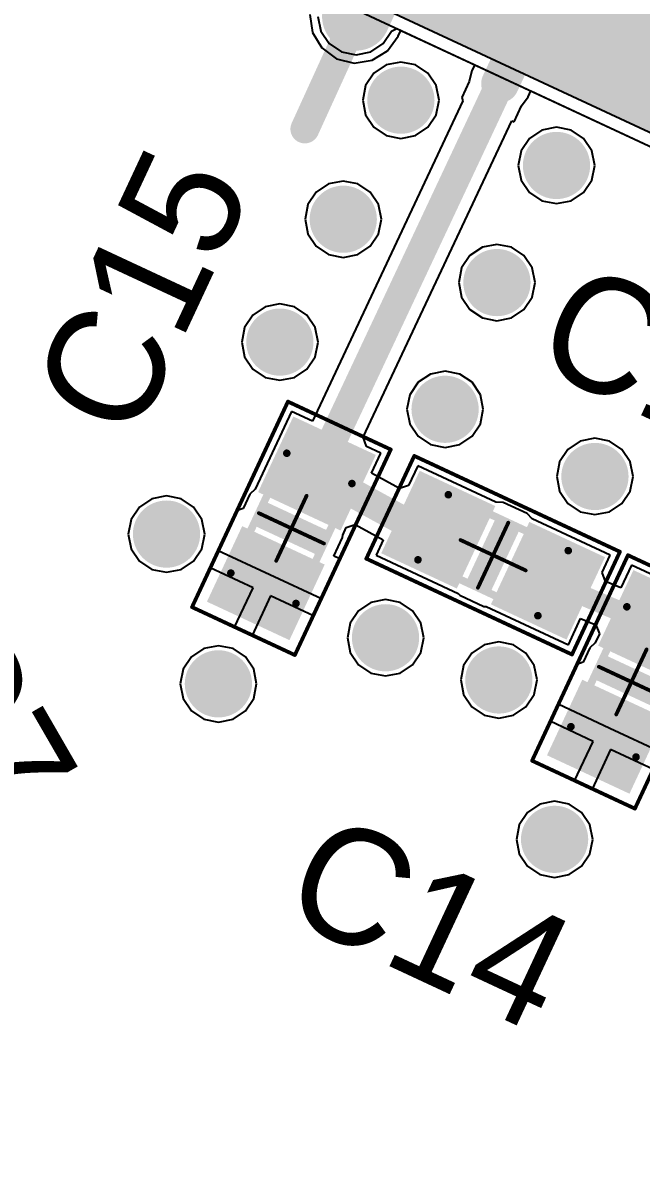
# Model space of a CAD drawing. Header units: millimetres. Extents: x 1.42 to 4.09, y 1.63 to 4.12.
# Drawn here: x 2.767 to 3.089, y 3.204 to 3.802 of the extents above; entities that cross this region are included whole.
import ezdxf

# ---------------------------------------------------------------- set-up
doc = ezdxf.new("R2010")
doc.units = ezdxf.units.MM
doc.header["$MEASUREMENT"] = 0
for name, color, linetype in [('BottomLayer', 5, 'Continuous'), ('BottomSolder', 6, 'Continuous'), ('KeepOutLayer', 6, 'Continuous'), ('Mechanical1', 6, 'Continuous'), ('Mechanical13', 56, 'Continuous'), ('Mechanical15', 56, 'Continuous'), ('Mechanical3', 76, 'Continuous'), ('MidLayer1', 16, 'Continuous'), ('MidLayer2', 76, 'Continuous'), ('MultiLayer', 9, 'Continuous'), ('TopLayer', 1, 'Continuous'), ('TopOverlay', 2, 'Continuous'), ('TopPaste', 8, 'Continuous'), ('TopSolder', 216, 'Continuous'), ('ViaHoleLayer', 16, 'Continuous')]:
    doc.layers.add(name, color=color, linetype=linetype)

# ---------------------------------------------------------------- blocks, each defined once
blk = doc.blocks.new('CAPC0603_1608_100_N_3')
at = {"layer": 'Mechanical13', "const_width": 0.00394}
for points in [[(0.03445, 0.0187), (-0.03445, 0.0187)], [(-0.03445, -0.0187), (-0.03445, 0.0187)], [(0.03445, -0.0187), (0.03445, 0.0187)], [(0.03445, -0.0187), (-0.03445, -0.0187)]]:
    blk.add_lwpolyline(points, dxfattribs=at)
at = {"layer": 'Mechanical13', "const_width": 0.00197}
for points in [[(-0.03543, 0.0187, 1), (-0.03346, 0.0187, 1)], [(-0.03543, 0.0187, 1), (-0.03346, 0.0187, 1)], [(0.03346, 0.0187, 1), (0.03543, 0.0187, 1)], [(0.03346, 0.0187, 1), (0.03543, 0.0187, 1)], [(-0.03543, -0.0187, 1), (-0.03346, -0.0187, 1)], [(-0.03543, -0.0187, 1), (-0.03346, -0.0187, 1)], [(0.03346, -0.0187, 1), (0.03543, -0.0187, 1)], [(0.03346, -0.0187, 1), (0.03543, -0.0187, 1)]]:
    blk.add_lwpolyline(points, format="xyb", close=True, dxfattribs=at)
at = {"layer": 'Mechanical15', "const_width": 0.00197}
for points in [[(0.05906, 0.02953), (-0.05906, 0.02953)], [(-0.05906, -0.02953), (-0.05906, 0.02953)], [(0.05906, -0.02953), (0.05906, 0.02953)], [(0, -0.0187), (0, 0.0187)], [(0.0187, 0), (-0.0187, 0)], [(0.05906, -0.02953), (-0.05906, -0.02953)]]:
    blk.add_lwpolyline(points, dxfattribs=at)
at = {"layer": 'Mechanical15', "const_width": 0.000984}
for points in [[(-0.05955, 0.02953, 1), (-0.05856, 0.02953, 1)], [(-0.05955, 0.02953, 1), (-0.05856, 0.02953, 1)], [(0.05856, 0.02953, 1), (0.05955, 0.02953, 1)], [(0.05856, 0.02953, 1), (0.05955, 0.02953, 1)], [(-0.00049, 0.0187, 1), (0.00049, 0.0187, 1)], [(-0.01919, 0, 1), (-0.01821, 0, 1)], [(0.01821, 0, 1), (0.01919, 0, 1)], [(-0.00049, -0.0187, 1), (0.00049, -0.0187, 1)], [(-0.05955, -0.02953, 1), (-0.05856, -0.02953, 1)], [(-0.05955, -0.02953, 1), (-0.05856, -0.02953, 1)], [(0.05856, -0.02953, 1), (0.05955, -0.02953, 1)], [(0.05856, -0.02953, 1), (0.05955, -0.02953, 1)]]:
    blk.add_lwpolyline(points, format="xyb", close=True, dxfattribs=at)
at = {"layer": 'TopLayer'}
for points in [[(-0.01378, -0.01969), (-0.01378, 0.01969), (-0.04921, -0.01969), (-0.04921, 0.01969)], [(-0.00689, -0.02067), (0.00689, -0.02067), (-0.00689, 0.01969), (0.00689, 0.01969)], [(0.04921, -0.01969), (0.04921, 0.01969), (0.01378, -0.01969), (0.01378, 0.01969)]]:
    blk.add_solid(points, dxfattribs=at)
at = {"layer": 'TopPaste'}
for points in [[(-0.01378, -0.01969), (-0.01378, 0.01969), (-0.04921, -0.01969), (-0.04921, 0.01969)], [(0.04921, -0.01969), (0.04921, 0.01969), (0.01378, -0.01969), (0.01378, 0.01969)]]:
    blk.add_solid(points, dxfattribs=at)
at = {"layer": 'TopSolder'}
for points in [[(-0.00978, -0.02369), (-0.00978, 0.02369), (-0.05321, -0.02369), (-0.05321, 0.02369)], [(0.05321, -0.02369), (0.05321, 0.02369), (0.00978, -0.02369), (0.00978, 0.02369)]]:
    blk.add_solid(points, dxfattribs=at)
blk = doc.blocks.new('CAPC0603_1608_100_N_4')
at = {"layer": 'Mechanical13', "const_width": 0.00394}
for points in [[(-0.03445, -0.0187), (-0.03445, 0.0187)], [(0.03445, 0.0187), (-0.03445, 0.0187)], [(0.03445, -0.0187), (0.03445, 0.0187)], [(0.03445, -0.0187), (-0.03445, -0.0187)]]:
    blk.add_lwpolyline(points, dxfattribs=at)
at = {"layer": 'Mechanical13', "const_width": 0.00197}
for points in [[(-0.03543, 0.0187, 1), (-0.03346, 0.0187, 1)], [(-0.03543, 0.0187, 1), (-0.03346, 0.0187, 1)], [(0.03346, 0.0187, 1), (0.03543, 0.0187, 1)], [(0.03346, 0.0187, 1), (0.03543, 0.0187, 1)], [(-0.03543, -0.0187, 1), (-0.03346, -0.0187, 1)], [(-0.03543, -0.0187, 1), (-0.03346, -0.0187, 1)], [(0.03346, -0.0187, 1), (0.03543, -0.0187, 1)], [(0.03346, -0.0187, 1), (0.03543, -0.0187, 1)]]:
    blk.add_lwpolyline(points, format="xyb", close=True, dxfattribs=at)
at = {"layer": 'Mechanical15', "const_width": 0.00197}
for points in [[(-0.05906, -0.02953), (-0.05906, 0.02953)], [(0.05906, 0.02953), (-0.05906, 0.02953)], [(0.05906, -0.02953), (0.05906, 0.02953)], [(0, -0.0187), (0, 0.0187)], [(0.0187, 0), (-0.0187, 0)], [(0.05906, -0.02953), (-0.05906, -0.02953)]]:
    blk.add_lwpolyline(points, dxfattribs=at)
at = {"layer": 'Mechanical15', "const_width": 0.000984}
for points in [[(-0.05955, 0.02953, 1), (-0.05856, 0.02953, 1)], [(-0.05955, 0.02953, 1), (-0.05856, 0.02953, 1)], [(0.05856, 0.02953, 1), (0.05955, 0.02953, 1)], [(0.05856, 0.02953, 1), (0.05955, 0.02953, 1)], [(-0.00049, 0.0187, 1), (0.00049, 0.0187, 1)], [(-0.01919, 0, 1), (-0.01821, 0, 1)], [(0.01821, 0, 1), (0.01919, 0, 1)], [(-0.00049, -0.0187, 1), (0.00049, -0.0187, 1)], [(-0.05955, -0.02953, 1), (-0.05856, -0.02953, 1)], [(-0.05955, -0.02953, 1), (-0.05856, -0.02953, 1)], [(0.05856, -0.02953, 1), (0.05955, -0.02953, 1)], [(0.05856, -0.02953, 1), (0.05955, -0.02953, 1)]]:
    blk.add_lwpolyline(points, format="xyb", close=True, dxfattribs=at)
at = {"layer": 'TopLayer'}
for points in [[(-0.01378, -0.01969), (-0.01378, 0.01969), (-0.04921, -0.01969), (-0.04921, 0.01969)], [(-0.00689, -0.02067), (0.00689, -0.02067), (-0.00689, 0.01969), (0.00689, 0.01969)], [(0.04921, -0.01969), (0.04921, 0.01969), (0.01378, -0.01969), (0.01378, 0.01969)]]:
    blk.add_solid(points, dxfattribs=at)
at = {"layer": 'TopPaste'}
for points in [[(-0.01378, -0.01969), (-0.01378, 0.01969), (-0.04921, -0.01969), (-0.04921, 0.01969)], [(0.04921, -0.01969), (0.04921, 0.01969), (0.01378, -0.01969), (0.01378, 0.01969)]]:
    blk.add_solid(points, dxfattribs=at)
at = {"layer": 'TopSolder'}
for points in [[(-0.00978, -0.02369), (-0.00978, 0.02369), (-0.05321, -0.02369), (-0.05321, 0.02369)], [(0.05321, -0.02369), (0.05321, 0.02369), (0.00978, -0.02369), (0.00978, 0.02369)]]:
    blk.add_solid(points, dxfattribs=at)
blk = doc.blocks.new('CAPC0603_1608_100_N_5')
at = {"layer": 'Mechanical13', "const_width": 0.00394}
for points in [[(0.03445, 0.0187), (-0.03445, 0.0187)], [(-0.03445, 0.0187), (-0.03445, -0.0187)], [(0.03445, 0.0187), (0.03445, -0.0187)], [(0.03445, -0.0187), (-0.03445, -0.0187)]]:
    blk.add_lwpolyline(points, dxfattribs=at)
at = {"layer": 'Mechanical13', "const_width": 0.00197}
for points in [[(-0.03543, 0.0187, 1), (-0.03346, 0.0187, 1)], [(-0.03543, 0.0187, 1), (-0.03346, 0.0187, 1)], [(0.03346, 0.0187, 1), (0.03543, 0.0187, 1)], [(0.03346, 0.0187, 1), (0.03543, 0.0187, 1)], [(-0.03543, -0.0187, 1), (-0.03346, -0.0187, 1)], [(-0.03543, -0.0187, 1), (-0.03346, -0.0187, 1)], [(0.03346, -0.0187, 1), (0.03543, -0.0187, 1)], [(0.03346, -0.0187, 1), (0.03543, -0.0187, 1)]]:
    blk.add_lwpolyline(points, format="xyb", close=True, dxfattribs=at)
at = {"layer": 'Mechanical15', "const_width": 0.00197}
for points in [[(0.05906, 0.02953), (-0.05906, 0.02953)], [(-0.05906, 0.02953), (-0.05906, -0.02953)], [(0.05906, 0.02953), (0.05906, -0.02953)], [(0, 0.0187), (0, -0.0187)], [(0.0187, 0), (-0.0187, 0)], [(0.05906, -0.02953), (-0.05906, -0.02953)]]:
    blk.add_lwpolyline(points, dxfattribs=at)
at = {"layer": 'Mechanical15', "const_width": 0.000984}
for points in [[(-0.05955, 0.02953, 1), (-0.05856, 0.02953, 1)], [(-0.05955, 0.02953, 1), (-0.05856, 0.02953, 1)], [(0.05856, 0.02953, 1), (0.05955, 0.02953, 1)], [(0.05856, 0.02953, 1), (0.05955, 0.02953, 1)], [(-0.00049, 0.0187, 1), (0.00049, 0.0187, 1)], [(-0.01919, 0, 1), (-0.01821, 0, 1)], [(0.01821, 0, 1), (0.01919, 0, 1)], [(-0.00049, -0.0187, 1), (0.00049, -0.0187, 1)], [(-0.05955, -0.02953, 1), (-0.05856, -0.02953, 1)], [(-0.05955, -0.02953, 1), (-0.05856, -0.02953, 1)], [(0.05856, -0.02953, 1), (0.05955, -0.02953, 1)], [(0.05856, -0.02953, 1), (0.05955, -0.02953, 1)]]:
    blk.add_lwpolyline(points, format="xyb", close=True, dxfattribs=at)
at = {"layer": 'TopLayer'}
for points in [[(-0.01378, -0.01969), (-0.01378, 0.01969), (-0.04921, -0.01969), (-0.04921, 0.01969)], [(-0.00689, -0.02067), (0.00689, -0.02067), (-0.00689, 0.01969), (0.00689, 0.01969)], [(0.04921, -0.01969), (0.04921, 0.01969), (0.01378, -0.01969), (0.01378, 0.01969)]]:
    blk.add_solid(points, dxfattribs=at)
at = {"layer": 'TopPaste'}
for points in [[(-0.01378, -0.01969), (-0.01378, 0.01969), (-0.04921, -0.01969), (-0.04921, 0.01969)], [(0.04921, -0.01969), (0.04921, 0.01969), (0.01378, -0.01969), (0.01378, 0.01969)]]:
    blk.add_solid(points, dxfattribs=at)
at = {"layer": 'TopSolder'}
for points in [[(-0.00978, -0.02369), (-0.00978, 0.02369), (-0.05321, -0.02369), (-0.05321, 0.02369)], [(0.05321, -0.02369), (0.05321, 0.02369), (0.00978, -0.02369), (0.00978, 0.02369)]]:
    blk.add_solid(points, dxfattribs=at)
blk = doc.blocks.new('ANT_2_4GHZ_FR408_4L_TIFA_9')
at = {"layer": 'KeepOutLayer'}
blk.add_solid([(-0.0374, 0.00984), (0.56102, 0.00984), (-0.0374, 0.21457), (0.56102, 0.21457)], dxfattribs=at)
at = {"layer": 'TopLayer'}
for points, const_width in [([(0, 0.02264), (0, 0.18307)], 0.03543), ([(0, 0.19291), (0.08268, 0.19291)], 0.01969), ([(0.08268, 0.19291), (0.16929, 0.19291)], 0.01969), ([(0.08268, 0), (0.08268, 0.19291)], 0.01969), ([(0.16929, 0.08898), (0.16929, 0.19291)], 0.01969), ([(0.26772, 0.19291), (0.35433, 0.19291)], 0.01969), ([(0.26772, 0.08898), (0.26772, 0.19291)], 0.01969), ([(0.35433, 0.08898), (0.35433, 0.19291)], 0.01969), ([(0.45276, 0.19291), (0.53937, 0.19291)], 0.01969), ([(0.45276, 0.08898), (0.45276, 0.19291)], 0.01969), ([(0.53937, 0.02795), (0.53937, 0.19291)], 0.01969), ([(0.16929, 0.08898), (0.26772, 0.08898)], 0.01969), ([(0.35433, 0.08898), (0.45276, 0.08898)], 0.01969), ([(0, 0), (0, 0.02264)], 0.03543)]:
    blk.add_lwpolyline(points, dxfattribs=dict(at, const_width=const_width))
for points, const_width in [([(-0.00886, 0.18307, 1), (0.00886, 0.18307, 1)], 0.01772), ([(-0.00492, 0.19291, 1), (0.00492, 0.19291, 1)], 0.00984), ([(0.07776, 0.19291, 1), (0.0876, 0.19291, 1)], 0.00984), ([(0.07776, 0.19291, 1), (0.0876, 0.19291, 1)], 0.00984), ([(0.07776, 0.19291, 1), (0.0876, 0.19291, 1)], 0.00984), ([(0.16437, 0.19291, 1), (0.17421, 0.19291, 1)], 0.00984), ([(0.16437, 0.19291, 1), (0.17421, 0.19291, 1)], 0.00984), ([(0.2628, 0.19291, 1), (0.27264, 0.19291, 1)], 0.00984), ([(0.2628, 0.19291, 1), (0.27264, 0.19291, 1)], 0.00984), ([(0.34941, 0.19291, 1), (0.35925, 0.19291, 1)], 0.00984), ([(0.34941, 0.19291, 1), (0.35925, 0.19291, 1)], 0.00984), ([(0.44783, 0.19291, 1), (0.45768, 0.19291, 1)], 0.00984), ([(0.44783, 0.19291, 1), (0.45768, 0.19291, 1)], 0.00984), ([(0.53445, 0.19291, 1), (0.54429, 0.19291, 1)], 0.00984), ([(0.53445, 0.19291, 1), (0.54429, 0.19291, 1)], 0.00984), ([(0.16437, 0.08898, 1), (0.17421, 0.08898, 1)], 0.00984), ([(0.16437, 0.08898, 1), (0.17421, 0.08898, 1)], 0.00984), ([(0.2628, 0.08898, 1), (0.27264, 0.08898, 1)], 0.00984), ([(0.2628, 0.08898, 1), (0.27264, 0.08898, 1)], 0.00984), ([(0.34941, 0.08898, 1), (0.35925, 0.08898, 1)], 0.00984), ([(0.34941, 0.08898, 1), (0.35925, 0.08898, 1)], 0.00984), ([(0.44783, 0.08898, 1), (0.45768, 0.08898, 1)], 0.00984), ([(0.44783, 0.08898, 1), (0.45768, 0.08898, 1)], 0.00984), ([(-0.00886, 0.02264, 1), (0.00886, 0.02264, 1)], 0.01772), ([(-0.00886, 0.02264, 1), (0.00886, 0.02264, 1)], 0.01772), ([(0.53445, 0.02795, 1), (0.54429, 0.02795, 1)], 0.00984), ([(-0.00886, 0, 1), (0.00886, 0, 1)], 0.01772), ([(0.07776, 0, 1), (0.0876, 0, 1)], 0.00984)]:
    blk.add_lwpolyline(points, format="xyb", close=True, dxfattribs=dict(at, const_width=const_width))
for points in [[(-0.005, 0.01764), (0.005, 0.01764), (-0.005, 0.02764), (0.005, 0.02764)], [(0.07768, -0.005), (0.08768, -0.005), (0.07768, 0.005), (0.08768, 0.005)]]:
    blk.add_solid(points, dxfattribs=at)
at = {"layer": 'TopPaste'}
for points in [[(-0.005, 0.01764), (0.005, 0.01764), (-0.005, 0.02764), (0.005, 0.02764)], [(0.07768, -0.005), (0.08768, -0.005), (0.07768, 0.005), (0.08768, 0.005)]]:
    blk.add_solid(points, dxfattribs=at)

msp = doc.modelspace()

# ---------------------------------------------------------------- linework, layer by layer
at = {"layer": 'BottomLayer'}
for p, q in [((3.45331, 3.57736), (2.91095, 3.83026)), ((2.90821, 3.82438), (3.45057, 3.57147))]:
    msp.add_line(p, q, dxfattribs=at)
at = {"layer": 'BottomLayer', "const_width": 0.0135}
for points in [[(2.95725, 3.762, 1), (2.97075, 3.762, 1)], [(3.03825, 3.728, 1), (3.05175, 3.728, 1)], [(2.92725, 3.7, 1), (2.94075, 3.7, 1)], [(3.00725, 3.667, 1), (3.02075, 3.667, 1)], [(2.89425, 3.636, 1), (2.90775, 3.636, 1)], [(2.98025, 3.601, 1), (2.99375, 3.601, 1)], [(3.05825, 3.566, 1), (3.07175, 3.566, 1)], [(2.83525, 3.536, 1), (2.84875, 3.536, 1)], [(2.94925, 3.482, 1), (2.96275, 3.482, 1)], [(2.86225, 3.458, 1), (2.87575, 3.458, 1)], [(3.00825, 3.46, 1), (3.02175, 3.46, 1)], [(3.03725, 3.377, 1), (3.05075, 3.377, 1)]]:
    msp.add_lwpolyline(points, format="xyb", close=True, dxfattribs=at)
at = {"layer": 'BottomSolder', "const_width": 0.0175}
for points in [[(2.95525, 3.762, 1), (2.97275, 3.762, 1)], [(3.03625, 3.728, 1), (3.05375, 3.728, 1)], [(2.92525, 3.7, 1), (2.94275, 3.7, 1)], [(3.00525, 3.667, 1), (3.02275, 3.667, 1)], [(2.89225, 3.636, 1), (2.90975, 3.636, 1)], [(2.97825, 3.601, 1), (2.99575, 3.601, 1)], [(3.05625, 3.566, 1), (3.07375, 3.566, 1)], [(2.83325, 3.536, 1), (2.85075, 3.536, 1)], [(2.94725, 3.482, 1), (2.96475, 3.482, 1)], [(2.86025, 3.458, 1), (2.87775, 3.458, 1)], [(3.00625, 3.46, 1), (3.02375, 3.46, 1)], [(3.03525, 3.377, 1), (3.05275, 3.377, 1)]]:
    msp.add_lwpolyline(points, format="xyb", close=True, dxfattribs=at)
at = {"layer": 'Mechanical1', "const_width": 0.01}
msp.add_lwpolyline([(2.88993, 4.08344, -0.35351), (3.98344, 2.98993)], format="xyb", dxfattribs=at)
at = {"layer": 'Mechanical3', "const_width": 0.01}
msp.add_lwpolyline([(2.88296, 4.0178, -0.35351), (3.9178, 2.98296)], format="xyb", dxfattribs=at)
at = {"layer": 'Mechanical3', "const_width": 0.03937}
msp.add_lwpolyline([(3.75606, 2.86, 1), (1.76394, 2.86, 1)], format="xyb", close=True, dxfattribs=at)
at = {"layer": 'MidLayer1'}
for p, q in [((3.45331, 3.57736), (2.91095, 3.83026)), ((2.90821, 3.82438), (3.45057, 3.57147))]:
    msp.add_line(p, q, dxfattribs=at)
at = {"layer": 'MidLayer1', "const_width": 0.0135}
for points in [[(2.95725, 3.762, 1), (2.97075, 3.762, 1)], [(3.03825, 3.728, 1), (3.05175, 3.728, 1)], [(2.92725, 3.7, 1), (2.94075, 3.7, 1)], [(3.00725, 3.667, 1), (3.02075, 3.667, 1)], [(2.89425, 3.636, 1), (2.90775, 3.636, 1)], [(2.98025, 3.601, 1), (2.99375, 3.601, 1)], [(3.05825, 3.566, 1), (3.07175, 3.566, 1)], [(2.83525, 3.536, 1), (2.84875, 3.536, 1)], [(2.94925, 3.482, 1), (2.96275, 3.482, 1)], [(2.86225, 3.458, 1), (2.87575, 3.458, 1)], [(3.00825, 3.46, 1), (3.02175, 3.46, 1)], [(3.03725, 3.377, 1), (3.05075, 3.377, 1)]]:
    msp.add_lwpolyline(points, format="xyb", close=True, dxfattribs=at)
at = {"layer": 'MidLayer2'}
for p, q in [((3.45331, 3.57736), (2.91095, 3.83026)), ((2.92081, 3.80554), (2.92232, 3.79793)), ((2.92232, 3.79793), (2.92663, 3.79148)), ((2.95475, 3.79148), (2.95906, 3.79793)), ((2.95906, 3.79793), (2.96187, 3.79935)), ((2.96187, 3.79935), (3.45057, 3.57147)), ((2.92663, 3.79148), (2.93308, 3.78717)), ((2.9483, 3.78717), (2.95475, 3.79148)), ((2.93308, 3.78717), (2.94069, 3.78565)), ((2.94069, 3.78565), (2.9483, 3.78717)), ((2.95639, 3.78037), (2.94994, 3.77606)), ((2.964, 3.78188), (2.95639, 3.78037)), ((2.97161, 3.78037), (2.964, 3.78188)), ((2.97806, 3.77606), (2.97161, 3.78037)), ((2.94994, 3.77606), (2.94563, 3.76961)), ((2.98237, 3.76961), (2.97806, 3.77606)), ((2.94563, 3.76961), (2.94412, 3.762)), ((2.98388, 3.762), (2.98237, 3.76961)), ((2.94412, 3.762), (2.94563, 3.75439)), ((2.98237, 3.75439), (2.98388, 3.762)), ((2.94563, 3.75439), (2.94994, 3.74794)), ((2.97806, 3.74794), (2.98237, 3.75439)), ((2.94994, 3.74794), (2.95639, 3.74363)), ((2.95639, 3.74363), (2.964, 3.74212)), ((2.964, 3.74212), (2.97161, 3.74363)), ((2.97161, 3.74363), (2.97806, 3.74794)), ((3.03739, 3.74637), (3.03094, 3.74206)), ((3.045, 3.74788), (3.03739, 3.74637)), ((3.05261, 3.74637), (3.045, 3.74788)), ((3.05906, 3.74206), (3.05261, 3.74637)), ((3.03094, 3.74206), (3.02663, 3.73561)), ((3.06337, 3.73561), (3.05906, 3.74206)), ((3.02663, 3.73561), (3.02512, 3.728)), ((3.06488, 3.728), (3.06337, 3.73561)), ((3.02512, 3.728), (3.02663, 3.72039)), ((3.06337, 3.72039), (3.06488, 3.728)), ((2.934, 3.71988), (2.92639, 3.71837)), ((2.94161, 3.71837), (2.934, 3.71988)), ((3.02663, 3.72039), (3.03094, 3.71394)), ((3.05906, 3.71394), (3.06337, 3.72039)), ((2.91994, 3.71406), (2.91563, 3.70761)), ((2.92639, 3.71837), (2.91994, 3.71406)), ((2.94806, 3.71406), (2.94161, 3.71837)), ((2.95237, 3.70761), (2.94806, 3.71406)), ((3.03094, 3.71394), (3.03739, 3.70963)), ((3.05261, 3.70963), (3.05906, 3.71394)), ((3.03739, 3.70963), (3.045, 3.70812)), ((3.045, 3.70812), (3.05261, 3.70963)), ((2.91563, 3.70761), (2.91412, 3.7)), ((2.95388, 3.7), (2.95237, 3.70761)), ((2.91412, 3.7), (2.91563, 3.69239)), ((2.95237, 3.69239), (2.95388, 3.7)), ((2.91563, 3.69239), (2.91994, 3.68594)), ((2.94806, 3.68594), (2.95237, 3.69239)), ((2.91994, 3.68594), (2.92639, 3.68163)), ((2.94161, 3.68163), (2.94806, 3.68594)), ((3.00639, 3.68537), (2.99994, 3.68106)), ((3.014, 3.68688), (3.00639, 3.68537)), ((3.02161, 3.68537), (3.014, 3.68688)), ((3.02806, 3.68106), (3.02161, 3.68537)), ((2.92639, 3.68163), (2.934, 3.68012)), ((2.934, 3.68012), (2.94161, 3.68163)), ((2.99994, 3.68106), (2.99563, 3.67461)), ((3.03237, 3.67461), (3.02806, 3.68106)), ((2.99563, 3.67461), (2.99412, 3.667)), ((3.03388, 3.667), (3.03237, 3.67461)), ((2.99412, 3.667), (2.99563, 3.65939)), ((3.03237, 3.65939), (3.03388, 3.667)), ((2.89339, 3.65437), (2.88694, 3.65006)), ((2.901, 3.65588), (2.89339, 3.65437)), ((2.90861, 3.65437), (2.901, 3.65588)), ((2.91506, 3.65006), (2.90861, 3.65437)), ((2.99563, 3.65939), (2.99994, 3.65294)), ((3.02806, 3.65294), (3.03237, 3.65939)), ((2.88694, 3.65006), (2.88263, 3.64361)), ((2.91937, 3.64361), (2.91506, 3.65006)), ((2.99994, 3.65294), (3.00639, 3.64863)), ((3.00639, 3.64863), (3.014, 3.64712)), ((3.014, 3.64712), (3.02161, 3.64863)), ((3.02161, 3.64863), (3.02806, 3.65294)), ((2.88263, 3.64361), (2.88112, 3.636)), ((2.92088, 3.636), (2.91937, 3.64361)), ((2.88112, 3.636), (2.88263, 3.62839)), ((2.91937, 3.62839), (2.92088, 3.636)), ((2.88263, 3.62839), (2.88694, 3.62194)), ((2.91506, 3.62194), (2.91937, 3.62839)), ((2.88694, 3.62194), (2.89339, 3.61763)), ((2.90861, 3.61763), (2.91506, 3.62194)), ((2.97939, 3.61937), (2.97294, 3.61506)), ((2.987, 3.62088), (2.97939, 3.61937)), ((2.99461, 3.61937), (2.987, 3.62088)), ((3.00106, 3.61506), (2.99461, 3.61937)), ((2.89339, 3.61763), (2.901, 3.61612)), ((2.901, 3.61612), (2.90861, 3.61763)), ((2.97294, 3.61506), (2.96863, 3.60861)), ((3.00537, 3.60861), (3.00106, 3.61506)), ((2.96863, 3.60861), (2.96712, 3.601)), ((3.00688, 3.601), (3.00537, 3.60861)), ((2.96712, 3.601), (2.96863, 3.59339)), ((3.00537, 3.59339), (3.00688, 3.601)), ((2.96863, 3.59339), (2.97294, 3.58694)), ((3.00106, 3.58694), (3.00537, 3.59339)), ((2.97294, 3.58694), (2.97939, 3.58263)), ((2.97939, 3.58263), (2.987, 3.58112)), ((2.987, 3.58112), (2.99461, 3.58263)), ((2.99461, 3.58263), (3.00106, 3.58694)), ((3.05739, 3.58437), (3.05094, 3.58006)), ((3.065, 3.58588), (3.05739, 3.58437)), ((3.07261, 3.58437), (3.065, 3.58588)), ((3.07906, 3.58006), (3.07261, 3.58437)), ((3.05094, 3.58006), (3.04663, 3.57361)), ((3.08337, 3.57361), (3.07906, 3.58006)), ((3.04663, 3.57361), (3.04512, 3.566)), ((3.08488, 3.566), (3.08337, 3.57361)), ((3.04512, 3.566), (3.04663, 3.55839)), ((3.08337, 3.55839), (3.08488, 3.566)), ((3.04663, 3.55839), (3.05094, 3.55194)), ((3.07906, 3.55194), (3.08337, 3.55839)), ((2.83439, 3.55437), (2.82794, 3.55006)), ((2.842, 3.55588), (2.83439, 3.55437)), ((2.84961, 3.55437), (2.842, 3.55588)), ((2.85606, 3.55006), (2.84961, 3.55437)), ((2.82794, 3.55006), (2.82363, 3.54361)), ((2.86037, 3.54361), (2.85606, 3.55006)), ((3.05094, 3.55194), (3.05739, 3.54763)), ((3.05739, 3.54763), (3.065, 3.54612)), ((3.065, 3.54612), (3.07261, 3.54763)), ((3.07261, 3.54763), (3.07906, 3.55194)), ((2.82363, 3.54361), (2.82212, 3.536)), ((2.86188, 3.536), (2.86037, 3.54361)), ((2.82212, 3.536), (2.82363, 3.52839)), ((2.86037, 3.52839), (2.86188, 3.536)), ((2.82363, 3.52839), (2.82794, 3.52194)), ((2.85606, 3.52194), (2.86037, 3.52839)), ((2.82794, 3.52194), (2.83439, 3.51763)), ((2.83439, 3.51763), (2.842, 3.51612)), ((2.842, 3.51612), (2.84961, 3.51763)), ((2.84961, 3.51763), (2.85606, 3.52194)), ((2.94839, 3.50037), (2.94194, 3.49606)), ((2.956, 3.50188), (2.94839, 3.50037)), ((2.96361, 3.50037), (2.956, 3.50188)), ((2.97006, 3.49606), (2.96361, 3.50037)), ((2.94194, 3.49606), (2.93763, 3.48961)), ((2.97437, 3.48961), (2.97006, 3.49606)), ((2.93763, 3.48961), (2.93612, 3.482)), ((2.97588, 3.482), (2.97437, 3.48961)), ((2.93612, 3.482), (2.93763, 3.47439)), ((2.97437, 3.47439), (2.97588, 3.482)), ((2.86139, 3.47637), (2.85494, 3.47206)), ((2.869, 3.47788), (2.86139, 3.47637)), ((2.87661, 3.47637), (2.869, 3.47788)), ((2.88306, 3.47206), (2.87661, 3.47637)), ((3.00739, 3.47837), (3.00094, 3.47406)), ((3.015, 3.47988), (3.00739, 3.47837)), ((3.02261, 3.47837), (3.015, 3.47988)), ((3.02906, 3.47406), (3.02261, 3.47837)), ((2.85494, 3.47206), (2.85063, 3.46561)), ((2.88737, 3.46561), (2.88306, 3.47206)), ((2.93763, 3.47439), (2.94194, 3.46794)), ((2.97006, 3.46794), (2.97437, 3.47439)), ((3.00094, 3.47406), (2.99663, 3.46761)), ((3.03337, 3.46761), (3.02906, 3.47406)), ((2.85063, 3.46561), (2.84912, 3.458)), ((2.88888, 3.458), (2.88737, 3.46561)), ((2.94194, 3.46794), (2.94839, 3.46363)), ((2.94839, 3.46363), (2.956, 3.46212)), ((2.956, 3.46212), (2.96361, 3.46363)), ((2.96361, 3.46363), (2.97006, 3.46794)), ((2.99663, 3.46761), (2.99512, 3.46)), ((3.03488, 3.46), (3.03337, 3.46761)), ((2.84912, 3.458), (2.85063, 3.45039)), ((2.88737, 3.45039), (2.88888, 3.458)), ((2.99512, 3.46), (2.99663, 3.45239)), ((3.03337, 3.45239), (3.03488, 3.46)), ((2.99663, 3.45239), (3.00094, 3.44594)), ((3.02906, 3.44594), (3.03337, 3.45239)), ((2.85063, 3.45039), (2.85494, 3.44394)), ((2.88306, 3.44394), (2.88737, 3.45039)), ((3.00094, 3.44594), (3.00739, 3.44163)), ((3.02261, 3.44163), (3.02906, 3.44594)), ((2.85494, 3.44394), (2.86139, 3.43963)), ((2.86139, 3.43963), (2.869, 3.43812)), ((2.869, 3.43812), (2.87661, 3.43963)), ((2.87661, 3.43963), (2.88306, 3.44394)), ((3.00739, 3.44163), (3.015, 3.44012)), ((3.015, 3.44012), (3.02261, 3.44163)), ((3.044, 3.39688), (3.03639, 3.39537)), ((3.05161, 3.39537), (3.044, 3.39688)), ((3.02994, 3.39106), (3.02563, 3.38461)), ((3.03639, 3.39537), (3.02994, 3.39106)), ((3.05806, 3.39106), (3.05161, 3.39537)), ((3.06237, 3.38461), (3.05806, 3.39106)), ((3.02563, 3.38461), (3.02412, 3.377)), ((3.06388, 3.377), (3.06237, 3.38461)), ((3.02412, 3.377), (3.02563, 3.36939)), ((3.06237, 3.36939), (3.06388, 3.377)), ((3.02563, 3.36939), (3.02994, 3.36294)), ((3.05806, 3.36294), (3.06237, 3.36939)), ((3.02994, 3.36294), (3.03639, 3.35863)), ((3.05161, 3.35863), (3.05806, 3.36294)), ((3.03639, 3.35863), (3.044, 3.35712)), ((3.044, 3.35712), (3.05161, 3.35863))]:
    msp.add_line(p, q, dxfattribs=at)
at = {"layer": 'MidLayer2', "const_width": 0.0135}
for points in [[(2.95725, 3.762, 1), (2.97075, 3.762, 1)], [(3.03825, 3.728, 1), (3.05175, 3.728, 1)], [(2.92725, 3.7, 1), (2.94075, 3.7, 1)], [(3.00725, 3.667, 1), (3.02075, 3.667, 1)], [(2.89425, 3.636, 1), (2.90775, 3.636, 1)], [(2.98025, 3.601, 1), (2.99375, 3.601, 1)], [(3.05825, 3.566, 1), (3.07175, 3.566, 1)], [(2.83525, 3.536, 1), (2.84875, 3.536, 1)], [(2.94925, 3.482, 1), (2.96275, 3.482, 1)], [(2.86225, 3.458, 1), (2.87575, 3.458, 1)], [(3.00825, 3.46, 1), (3.02175, 3.46, 1)], [(3.03725, 3.377, 1), (3.05075, 3.377, 1)]]:
    msp.add_lwpolyline(points, format="xyb", close=True, dxfattribs=at)
at = {"layer": 'MultiLayer', "const_width": 0.0135}
for points in [[(2.95725, 3.762, 1), (2.97075, 3.762, 1)], [(3.03825, 3.728, 1), (3.05175, 3.728, 1)], [(2.92725, 3.7, 1), (2.94075, 3.7, 1)], [(3.00725, 3.667, 1), (3.02075, 3.667, 1)], [(2.89425, 3.636, 1), (2.90775, 3.636, 1)], [(2.98025, 3.601, 1), (2.99375, 3.601, 1)], [(3.05825, 3.566, 1), (3.07175, 3.566, 1)], [(2.83525, 3.536, 1), (2.84875, 3.536, 1)], [(2.94925, 3.482, 1), (2.96275, 3.482, 1)], [(2.86225, 3.458, 1), (2.87575, 3.458, 1)], [(3.00825, 3.46, 1), (3.02175, 3.46, 1)], [(3.03725, 3.377, 1), (3.05075, 3.377, 1)]]:
    msp.add_lwpolyline(points, format="xyb", close=True, dxfattribs=at)
at = {"layer": 'TopLayer'}
for p, q in [((3.45331, 3.57736), (2.91095, 3.83026)), ((2.91653, 3.80659), (2.91797, 3.79727)), ((2.96261, 3.79532), (2.96402, 3.79835)), ((2.96402, 3.79835), (3.0024, 3.78046)), ((2.91797, 3.79727), (2.92286, 3.7892)), ((2.95703, 3.78771), (2.96261, 3.79532)), ((2.92286, 3.7892), (2.93047, 3.78362)), ((2.94896, 3.78281), (2.95703, 3.78771)), ((2.93047, 3.78362), (2.93963, 3.78138)), ((2.93963, 3.78138), (2.94896, 3.78281)), ((3.0024, 3.78046), (3.00098, 3.77742)), ((3.00098, 3.77742), (2.99958, 3.77168)), ((2.99958, 3.77168), (2.99569, 3.76334)), ((2.99626, 3.76175), (2.91791, 3.59483)), ((2.99569, 3.76334), (2.99569, 3.76334)), ((2.99569, 3.76334), (2.99626, 3.76175)), ((3.02677, 3.759), (3.03026, 3.76377)), ((3.03026, 3.76377), (3.03168, 3.7668)), ((3.03168, 3.7668), (3.45057, 3.57147)), ((3.02288, 3.75066), (3.02677, 3.759)), ((2.94437, 3.5864), (3.02172, 3.7512)), ((3.02172, 3.7512), (3.02288, 3.75066)), ((2.90706, 3.59989), (2.88814, 3.55933)), ((2.91791, 3.59483), (2.90706, 3.59989)), ((2.94607, 3.5817), (2.94437, 3.5864)), ((2.95361, 3.57818), (2.94607, 3.5817)), ((2.94871, 3.56768), (2.95361, 3.57818)), ((2.97282, 3.57161), (2.96799, 3.56127)), ((3.01338, 3.5527), (2.97282, 3.57161)), ((2.96324, 3.55972), (2.94871, 3.56768)), ((2.88814, 3.55933), (2.88529, 3.55672)), ((2.96799, 3.56127), (2.96324, 3.55972)), ((2.88529, 3.55672), (2.88185, 3.54934)), ((3.01724, 3.55253), (3.01338, 3.5527)), ((3.02972, 3.54671), (3.01724, 3.55253)), ((3.01724, 3.55253), (3.01724, 3.55253)), ((2.8785, 3.54812), (2.8689, 3.52753)), ((2.88185, 3.54934), (2.8785, 3.54812)), ((2.8785, 3.54812), (2.8785, 3.54812)), ((3.03233, 3.54386), (3.02972, 3.54671)), ((2.93551, 3.53936), (2.94026, 3.54092)), ((2.94026, 3.54092), (2.95479, 3.53296)), ((3.07289, 3.52494), (3.03233, 3.54386)), ((2.93364, 3.53418), (2.93369, 3.53547)), ((2.93369, 3.53547), (2.93551, 3.53936)), ((2.92913, 3.52451), (2.93364, 3.53418)), ((2.95479, 3.53296), (2.95111, 3.52506)), ((2.8689, 3.52753), (2.8958, 3.51499)), ((2.92271, 3.50244), (2.93231, 3.52303)), ((2.93231, 3.52303), (2.92913, 3.52451)), ((2.95111, 3.52506), (2.99382, 3.50514)), ((3.06874, 3.51603), (3.07289, 3.52494)), ((2.86467, 3.51847), (2.85507, 3.49788)), ((2.88704, 3.50804), (2.86467, 3.51847)), ((3.08406, 3.51989), (3.07849, 3.50797)), ((3.13061, 3.49818), (3.08406, 3.51989)), ((2.8958, 3.51499), (2.92271, 3.50244)), ((3.07053, 3.51136), (3.06874, 3.51603)), ((3.07849, 3.50797), (3.07053, 3.51136)), ((2.87744, 3.48745), (2.88704, 3.50804)), ((2.99382, 3.50514), (2.99469, 3.50418)), ((2.89611, 3.50381), (2.88651, 3.48322)), ((2.91848, 3.49338), (2.89611, 3.50381)), ((2.99469, 3.50418), (3.00718, 3.49836)), ((2.85507, 3.49788), (2.87744, 3.48745)), ((2.90888, 3.47279), (2.91848, 3.49338)), ((3.00718, 3.49836), (3.00847, 3.4983)), ((3.00847, 3.4983), (3.05118, 3.47839)), ((3.05118, 3.47839), (3.05755, 3.49204)), ((3.05755, 3.49204), (3.06552, 3.48865)), ((3.06552, 3.48865), (3.06731, 3.48398)), ((2.88651, 3.48322), (2.90888, 3.47279)), ((3.06731, 3.48398), (3.06514, 3.47933)), ((3.06229, 3.47672), (3.05885, 3.46934)), ((3.06514, 3.47933), (3.06229, 3.47672)), ((3.05885, 3.46934), (3.0555, 3.46812)), ((3.0555, 3.46812), (3.0459, 3.44753)), ((3.0555, 3.46812), (3.0555, 3.46812)), ((3.0459, 3.44753), (3.0728, 3.43499)), ((3.04167, 3.43847), (3.03207, 3.41788)), ((3.06404, 3.42804), (3.04167, 3.43847)), ((3.0728, 3.43499), (3.09971, 3.42244)), ((3.05444, 3.40745), (3.06404, 3.42804)), ((3.07311, 3.42381), (3.06351, 3.40322)), ((3.09548, 3.41338), (3.07311, 3.42381)), ((3.03207, 3.41788), (3.05444, 3.40745)), ((3.08588, 3.39279), (3.09548, 3.41338)), ((3.06351, 3.40322), (3.08588, 3.39279))]:
    msp.add_line(p, q, dxfattribs=at)
for points, const_width in [([(2.914, 3.747), (2.94069, 3.80554)], 0.015), ([(2.92031, 3.56755), (3.01562, 3.77059)], 0.015), ([(2.92031, 3.56755), (2.987, 3.531)], 0.015), ([(3.04055, 3.51169), (3.09731, 3.48755)], 0.01042)]:
    msp.add_lwpolyline(points, dxfattribs=dict(at, const_width=const_width))
for points, const_width in [([(2.93694, 3.80554, 1), (2.94444, 3.80554, 1)], 0.0075), ([(2.95725, 3.762, 1), (2.97075, 3.762, 1)], 0.0135), ([(3.01187, 3.77059, 1), (3.01937, 3.77059, 1)], 0.0075), ([(2.91025, 3.747, 1), (2.91775, 3.747, 1)], 0.0075), ([(3.03825, 3.728, 1), (3.05175, 3.728, 1)], 0.0135), ([(2.92725, 3.7, 1), (2.94075, 3.7, 1)], 0.0135), ([(3.00725, 3.667, 1), (3.02075, 3.667, 1)], 0.0135), ([(2.89425, 3.636, 1), (2.90775, 3.636, 1)], 0.0135), ([(2.98025, 3.601, 1), (2.99375, 3.601, 1)], 0.0135), ([(3.05825, 3.566, 1), (3.07175, 3.566, 1)], 0.0135), ([(2.91656, 3.56755, 1), (2.92406, 3.56755, 1)], 0.0075), ([(2.91656, 3.56755, 1), (2.92406, 3.56755, 1)], 0.0075), ([(2.83525, 3.536, 1), (2.84875, 3.536, 1)], 0.0135), ([(2.98325, 3.531, 1), (2.99075, 3.531, 1)], 0.0075), ([(3.03794, 3.51169, 1), (3.04315, 3.51169, 1)], 0.00521), ([(2.94925, 3.482, 1), (2.96275, 3.482, 1)], 0.0135), ([(2.86225, 3.458, 1), (2.87575, 3.458, 1)], 0.0135), ([(3.00825, 3.46, 1), (3.02175, 3.46, 1)], 0.0135), ([(3.03725, 3.377, 1), (3.05075, 3.377, 1)], 0.0135)]:
    msp.add_lwpolyline(points, format="xyb", close=True, dxfattribs=dict(at, const_width=const_width))
at = {"layer": 'ViaHoleLayer', "const_width": 0.0065}
for points in [[(2.96075, 3.762, 1), (2.96725, 3.762, 1)], [(3.04175, 3.728, 1), (3.04825, 3.728, 1)], [(2.93075, 3.7, 1), (2.93725, 3.7, 1)], [(3.01075, 3.667, 1), (3.01725, 3.667, 1)], [(2.89775, 3.636, 1), (2.90425, 3.636, 1)], [(2.98375, 3.601, 1), (2.99025, 3.601, 1)], [(3.06175, 3.566, 1), (3.06825, 3.566, 1)], [(2.83875, 3.536, 1), (2.84525, 3.536, 1)], [(2.95275, 3.482, 1), (2.95925, 3.482, 1)], [(2.86575, 3.458, 1), (2.87225, 3.458, 1)], [(3.01175, 3.46, 1), (3.01825, 3.46, 1)], [(3.04075, 3.377, 1), (3.04725, 3.377, 1)]]:
    msp.add_lwpolyline(points, format="xyb", close=True, dxfattribs=at)

# ---------------------------------------------------------------- block references
for name, p, rotation in [('ANT_2_4GHZ_FR408_4L_TIFA_9', (2.94069, 3.80554), 335.0000000000001), ('CAPC0603_1608_100_N_3', (2.907, 3.539), 245), ('CAPC0603_1608_100_N_5', (3.012, 3.525), 155), ('CAPC0603_1608_100_N_4', (3.084, 3.459), 245)]:
    msp.add_blockref(name, p, dxfattribs=dict(rotation=rotation))

# ---------------------------------------------------------------- texts
at = {"layer": 'TopOverlay'}
for s, rotation, p in [('C15', 65, (2.825, 3.583)), ('C13', 335, (3.031, 3.625)), ('C7', 300, (2.69456, 3.47029)), ('C14', 335, (2.9, 3.338))]:
    msp.add_text(s, height=0.06, rotation=rotation, dxfattribs=at).set_placement(p)

doc.saveas('drawing.dxf')
